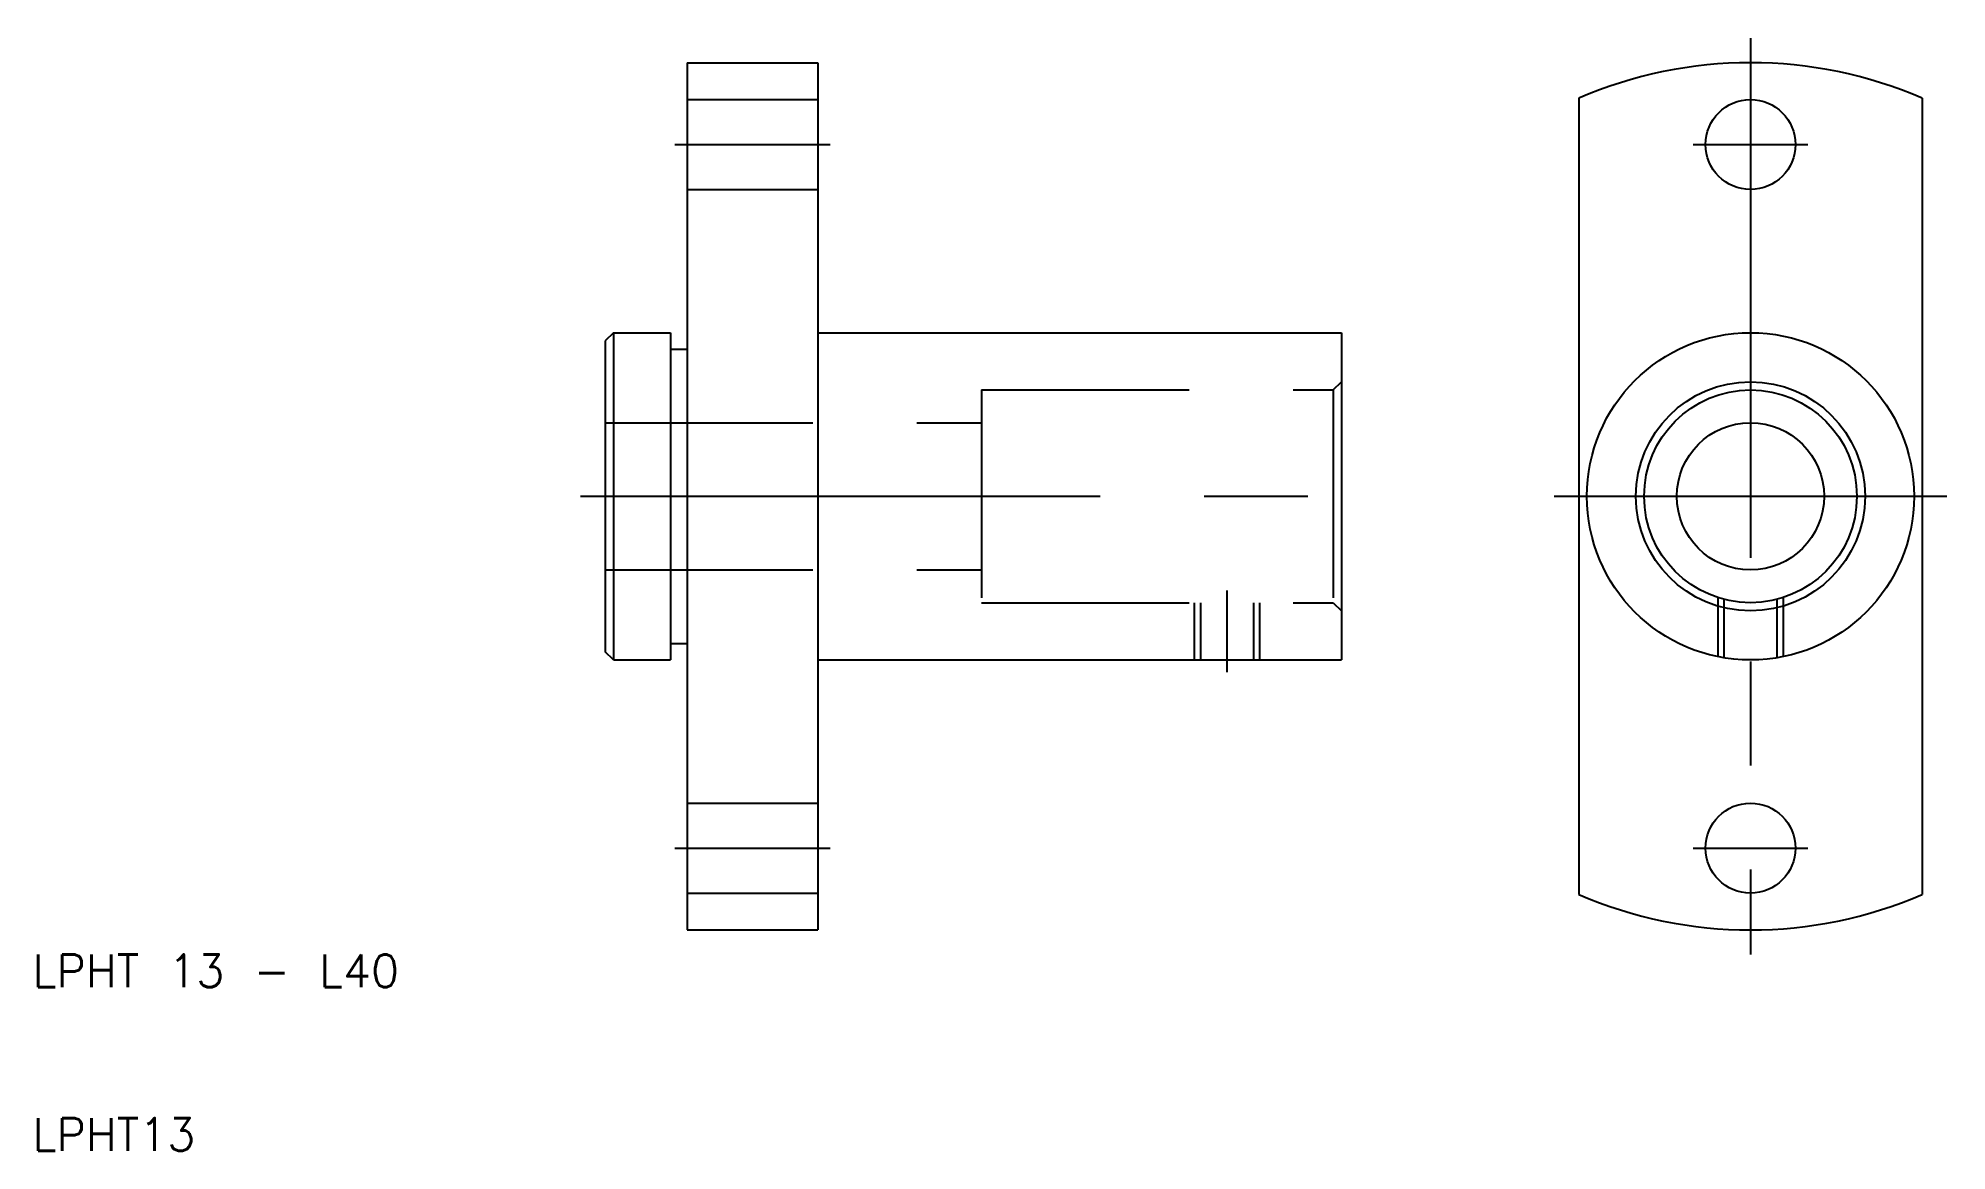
# Model space of a CAD drawing. Extents: x 10 to 127, y 10 to 78.
import ezdxf

# ---------------------------------------------------------------- set-up
doc = ezdxf.new("R2010")
doc.units = 0
doc.linetypes.add('CENTER', pattern=[50.8, 31.75, -6.35, 6.35, -6.35])
doc.linetypes.add('DASHED', pattern=[19.05, 12.7, -6.35])
doc.layers.get('0').update_dxf_attribs({"linetype": 'CONTINUOUS'})
doc.layers.add('CENTER', color=1, linetype='CENTER')
doc.styles.get("Standard").update_dxf_attribs({"font": 'txt.shx'})

msp = doc.modelspace()

# ---------------------------------------------------------------- linework, layer by layer
for p, q in [((50, 76.5), (58, 76.5)), ((50, 76.5), (50, 23.5)), ((58, 76.5), (58, 23.5)), ((104.5, 74.33), (104.5, 25.67)), ((125.5, 74.33), (125.5, 25.67)), ((45.5, 60), (45, 59.5)), ((45, 59.5), (45, 40.5)), ((45.5, 60), (49, 60)), ((45.5, 60), (45.5, 40)), ((49, 60), (49, 40)), ((58, 60), (90, 60)), ((90, 60), (90, 40)), ((49, 59), (50, 59)), ((49, 41), (50, 41)), ((45.5, 40), (45, 40.5)), ((45.5, 40), (49, 40)), ((58, 40), (90, 40)), ((50, 23.5), (58, 23.5))]:
    msp.add_line(p, q)
at = {"color": 3, "linetype": 'DASHED'}
for p, q in [((50, 74.25), (58, 74.25)), ((50, 68.75), (58, 68.75)), ((68, 56.5), (89.5, 56.5)), ((68, 56.5), (68, 43.5)), ((89.5, 56.5), (90, 57)), ((89.5, 56.5), (89.5, 43.5)), ((45, 54.5), (68, 54.5)), ((45, 45.5), (68, 45.5)), ((68, 43.5), (89.5, 43.5)), ((81, 43.5), (81, 40)), ((81.38, 43.5), (81.38, 40)), ((84.62, 43.5), (84.62, 40)), ((85, 43.5), (85, 40)), ((89.5, 43.5), (90, 43)), ((113, 43.82), (113, 40.2)), ((113.38, 43.71), (113.38, 40.13)), ((116.62, 43.71), (116.62, 40.13)), ((117, 43.82), (117, 40.2)), ((50, 31.25), (58, 31.25)), ((50, 25.75), (58, 25.75))]:
    msp.add_line(p, q, dxfattribs=at)
for centre, radius in [((115, 71.5), 2.75), ((115, 50), 10), ((115, 50), 7), ((115, 50), 6.5), ((115, 50), 4.5), ((115, 28.5), 2.75)]:
    msp.add_circle(centre, radius)
for start, end in [(66.6575, 113.3425), (246.6575, 293.3425)]:
    msp.add_arc((115, 50), 26.5, start, end)
at = {"layer": 'CENTER'}
for p, q in [((115, 78), (115, 22)), ((49.25, 71.5), (58.75, 71.5)), ((111.5, 71.5), (118.5, 71.5)), ((43.5, 50), (91.5, 50)), ((103, 50), (127, 50)), ((83, 44.25), (83, 39.25)), ((49.25, 28.5), (58.75, 28.5)), ((111.5, 28.5), (118.5, 28.5))]:
    msp.add_line(p, q, dxfattribs=at)

# ---------------------------------------------------------------- texts
for s, p in [('LPHT 13 - L40', (10, 20)), ('LPHT13', (10, 10))]:
    msp.add_text(s, height=2).set_placement(p)

doc.saveas('drawing.dxf')
